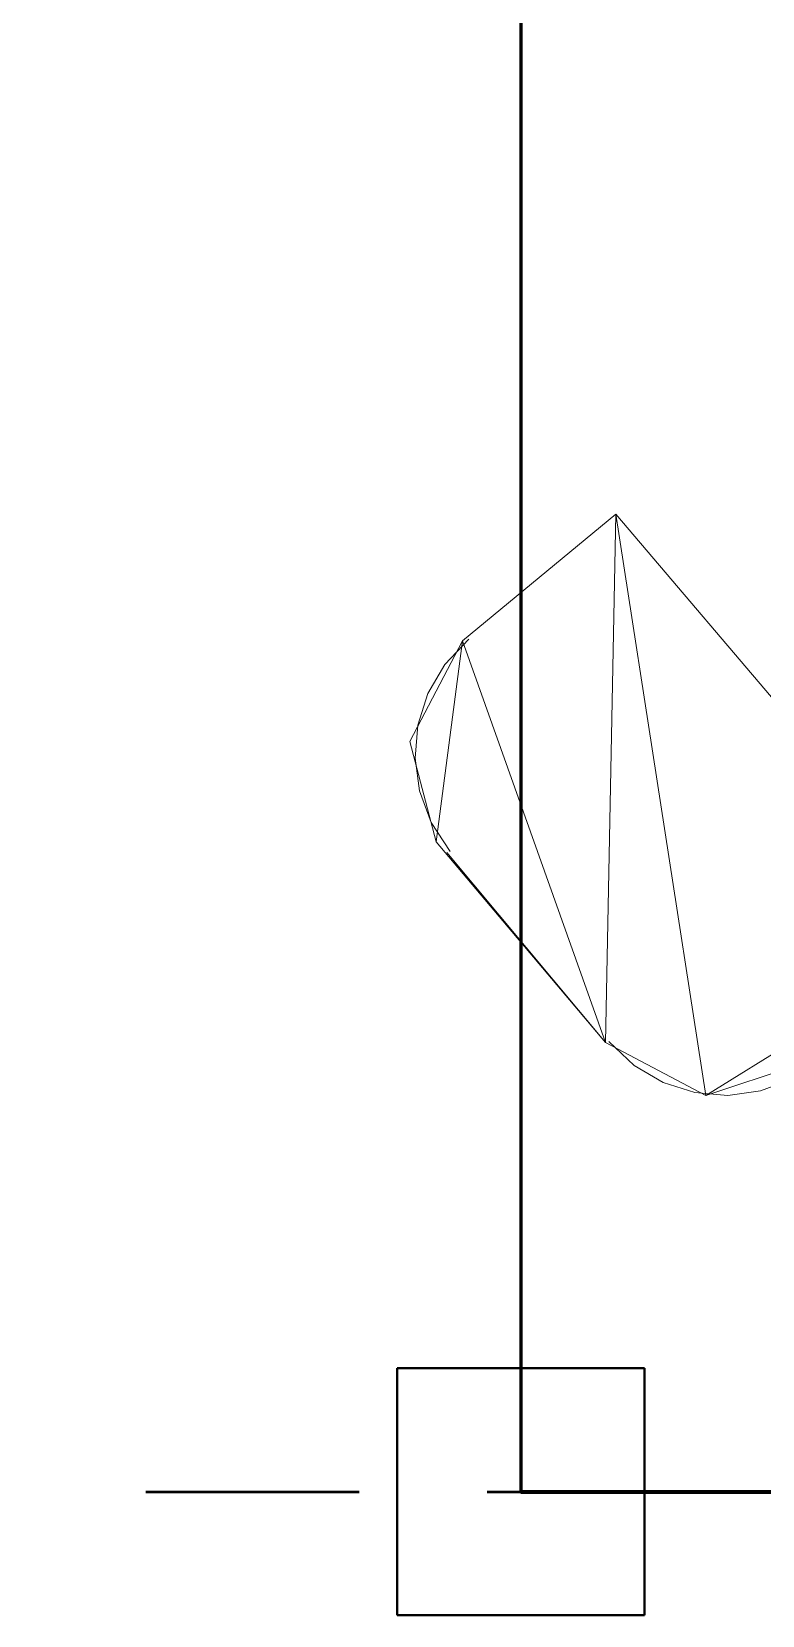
# Paper-space layout '03 Scan Locations' of a CAD drawing. Header units: millimetres. Extents: x 5 to 415, y 5 to 292.
# Drawn here: x 47.66 to 56.23, y 60.09 to 78.67 of the extents above; entities that cross this region are included whole.
import ezdxf

# ---------------------------------------------------------------- set-up
doc = ezdxf.new("R2010")
doc.units = ezdxf.units.MM
doc.linetypes.add('DASHED_REVIEW', pattern=[4, 2.5, -1.5])
for name, color, linetype in [('BEAMS', 7, 'Continuous'), ('EXISTING', 7, 'Continuous'), ('LOAD_BEARING_WALLS', 7, 'Continuous'), ('OVERHANG_SUPPORT', 7, 'Continuous'), ('PHOTO_COLUMNS', 7, 'Continuous'), ('PROPOSED', 7, 'Continuous')]:
    doc.layers.add(name, color=color, linetype=linetype)

# ---------------------------------------------------------------- blocks, each defined once
blk = doc.blocks.new('SHEET_03')
at = {"layer": 'BEAMS', "color": 7, "linetype": 'DASHED_REVIEW', "lineweight": 50}
blk.add_line((25, 61.542), (53.396, 61.542), dxfattribs=at)
at = {"layer": 'EXISTING', "color": 254, "linetype": 'Continuous', "lineweight": 13}
for p, q in [((54.512, 73.012), (52.714, 71.524)), ((52.714, 71.524), (54.512, 73.012)), ((54.388, 66.812), (54.512, 73.012)), ((54.512, 73.012), (55.566, 66.192)), ((58.666, 68.114), (54.512, 73.012)), ((54.512, 73.012), (58.666, 68.114)), ((52.714, 71.524), (52.094, 70.346)), ((52.094, 70.346), (52.714, 71.524)), ((52.404, 69.168), (52.714, 71.524)), ((52.714, 71.524), (54.388, 66.812)), ((52.094, 70.346), (52.404, 69.168)), ((52.404, 69.168), (52.094, 70.346)), ((54.388, 66.812), (52.404, 69.168)), ((55.566, 66.192), (58.666, 68.114)), ((55.566, 66.192), (54.388, 66.812)), ((56.868, 66.626), (55.566, 66.192))]:
    blk.add_line(p, q, dxfattribs=at)
at = {"layer": 'EXISTING', "color": 254, "linetype": 'Continuous', "lineweight": 30}
blk.add_line((183.596, 61.542), (53.396, 61.542), dxfattribs=at)
at = {"layer": 'LOAD_BEARING_WALLS', "color": 7, "linetype": 'Continuous', "lineweight": 70}
blk.add_line((53.396, 61.542), (275.046, 61.542), dxfattribs=at)
at = {"layer": 'OVERHANG_SUPPORT', "color": 7, "linetype": 'Continuous', "lineweight": 60}
blk.add_line((53.396, 155.658), (53.396, 61.542), dxfattribs=at)
at = {"layer": 'PHOTO_COLUMNS', "color": 7, "linetype": 'Continuous', "lineweight": 40}
for p, q in [((51.946, 62.992), (54.846, 62.992)), ((51.946, 60.092), (51.946, 62.992)), ((54.846, 62.992), (54.846, 60.092)), ((54.846, 60.092), (51.946, 60.092))]:
    blk.add_line(p, q, dxfattribs=at)
at = {"layer": 'PROPOSED', "color": 250, "linetype": 'Continuous', "lineweight": 13}
for p, q in [((52.787, 71.545), (52.507, 71.248)), ((52.507, 71.248), (52.307, 70.907)), ((52.307, 70.907), (52.19, 70.537)), ((52.19, 70.537), (52.156, 70.151)), ((52.156, 70.151), (52.208, 69.766)), ((52.208, 69.766), (52.345, 69.396)), ((52.345, 69.396), (52.569, 69.055)), ((52.528, 69.044), (54.388, 66.812)), ((54.429, 66.823), (54.726, 66.543)), ((54.726, 66.543), (55.067, 66.343)), ((55.067, 66.343), (55.437, 66.226)), ((56.208, 66.244), (56.578, 66.381)), ((55.437, 66.226), (55.823, 66.192)), ((55.823, 66.192), (56.208, 66.244))]:
    blk.add_line(p, q, dxfattribs=at)

psp = doc.layouts.new('03 Scan Locations')

# ---------------------------------------------------------------- block references
psp.add_blockref('SHEET_03', (0, 0))

doc.saveas('drawing.dxf')
